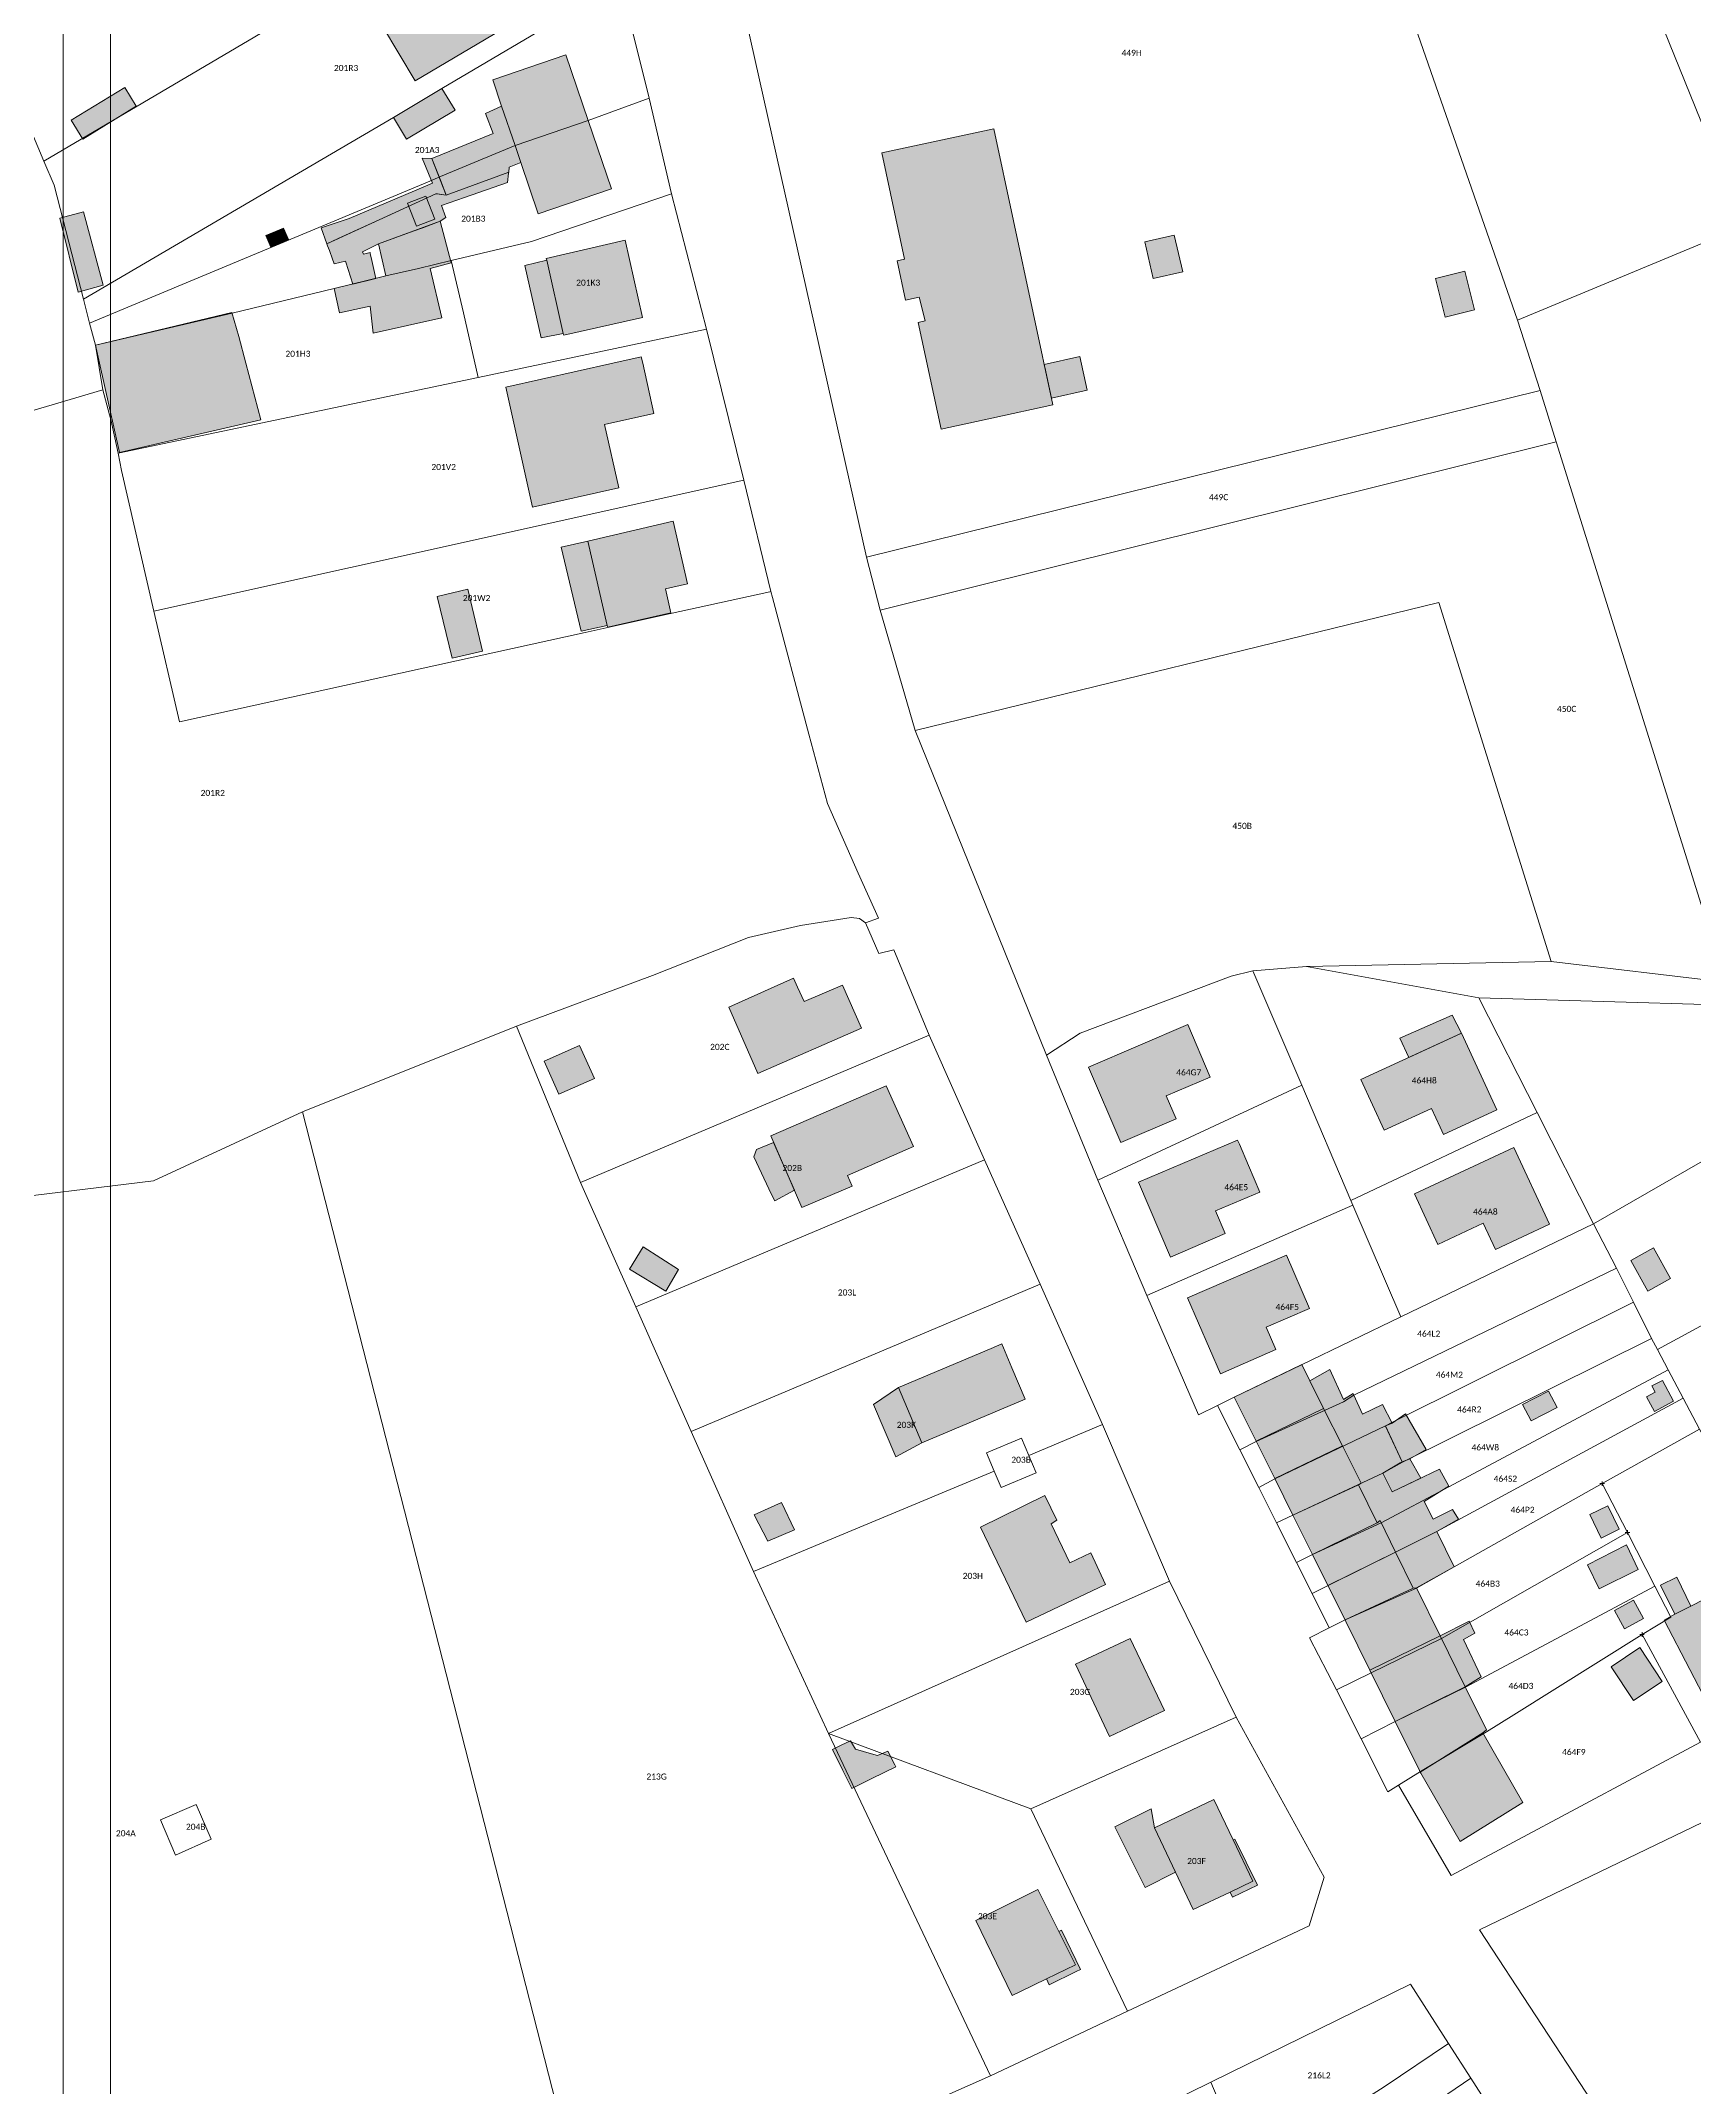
# Model space of a CAD drawing. Header units: metres. Extents: x 113120 to 240396, y 120329 to 242116.
# Drawn here: x 120499.1 to 120717.4, y 120947.3 to 121217.5 of the extents above; entities that cross this region are included whole.
import ezdxf

# ---------------------------------------------------------------- set-up
doc = ezdxf.new("R2010")
doc.units = ezdxf.units.M
doc.header["$LTSCALE"] = 3
doc.header["$PDMODE"] = 2
doc.header["$PDSIZE"] = 0.3
doc.layers.get('0').update_dxf_attribs({"lineweight": 0})
for name, color, linetype, lineweight in [('Bpn_CaPa', 78, 'Continuous', 0), ('Bpn_ReBu', 4, 'Continuous', 0), ('Bpt_CaNu', 7, 'Continuous', 0), ('Bpt_PrSt', 7, 'Continuous', 0), ('Hachure bâtiment', 11, 'Continuous', 0)]:
    doc.layers.add(name, color=color, linetype=linetype, lineweight=lineweight)
doc.styles.add('Legend', font='')
doc.styles.get('Legend').set_extended_font_data('Calibri')

msp = doc.modelspace()

# ---------------------------------------------------------------- hatches: boundary and pattern name
at = {"layer": 'Hachure bâtiment'}
h = msp.add_hatch(color=256, dxfattribs=at)
h.dxf.hatch_style = 1
h.paths.add_polyline_path([(120555.63, 121223.6), (120563.95, 121228.53), (120567.05, 121223.3), (120548.5, 121212.28), (120542.02, 121223.17), (120552.22, 121229.24)])
h = msp.add_hatch(color=256, dxfattribs=at)
h.dxf.hatch_style = 1
h.paths.add_polyline_path([(120571.37, 121207.04), (120561.69, 121203.74), (120559.92, 121208.92), (120558.74, 121212.4), (120568.42, 121215.72)])
h = msp.add_hatch(color=256, dxfattribs=at)
h.dxf.hatch_style = 1
h.paths.add_polyline_path([(120503.08, 121207.08), (120510.14, 121211.4), (120511.67, 121208.91), (120504.61, 121204.59)])
h = msp.add_hatch(color=256, dxfattribs=at)
h.dxf.hatch_style = 1
h.paths.add_polyline_path([(120553.79, 121208.42), (120547.34, 121204.57), (120545.62, 121207.42), (120552.04, 121211.28)])
h = msp.add_hatch(color=256, dxfattribs=at)
h.dxf.hatch_style = 1
h.paths.add_polyline_path([(120561.69, 121203.74), (120562.47, 121201.47), (120560.9, 121200.88), (120560.87, 121200.22), (120552.6, 121197.18), (120550.72, 121202), (120558.8, 121205.33), (120557.79, 121207.98), (120559.92, 121208.92)])
h = msp.add_hatch(color=256, dxfattribs=at)
h.dxf.hatch_style = 1
h.paths.add_polyline_path([(120574.44, 121198.02), (120564.77, 121194.72), (120562.47, 121201.47), (120561.69, 121203.74), (120571.37, 121207.04)])
h = msp.add_hatch(color=256, dxfattribs=at)
h.dxf.hatch_style = 1
h.paths.add_polyline_path([(120632.73, 121169.48), (120624.68, 121167.74), (120617.99, 121166.29), (120614.94, 121180.37), (120615.84, 121180.57), (120615.05, 121183.7), (120613.27, 121183.32), (120612.15, 121188.5), (120613.13, 121188.71), (120610.12, 121202.78), (120624.92, 121205.95)])
h = msp.add_hatch(color=256, dxfattribs=at)
h.dxf.hatch_style = 1
h.paths.add_polyline_path([(120551.09, 121194), (120548.7, 121193.07), (120547.5, 121196.1), (120549.9, 121197.03)], flags=16)
h.paths.add_polyline_path([(120551.83, 121199.17), (120552.33, 121197.87), (120552.36, 121197.8), (120552.6, 121197.18), (120551.36, 121197.35), (120551.23, 121197.37), (120536.84, 121190.77), (120536.07, 121192.87), (120539.78, 121194.11), (120548.4, 121197.74), (120550.79, 121198.75), (120549.43, 121202.08), (120550.72, 121202)])
h = msp.add_hatch(color=256, dxfattribs=at)
h.dxf.hatch_style = 1
h.paths.add_polyline_path([(120551.09, 121194), (120548.7, 121193.07), (120547.5, 121196.1), (120549.9, 121197.03)], flags=16)
h.paths.add_polyline_path([(120560.87, 121200.22), (120560.87, 121200.21), (120560.85, 121200.06), (120560.7, 121198.86), (120555.03, 121196.86), (120552, 121195.79), (120552.54, 121194.24), (120551.79, 121193.72), (120549.51, 121192.88), (120548.26, 121192.42), (120543.67, 121190.73), (120542.43, 121190.13), (120541.55, 121189.7), (120541.69, 121189.37), (120542.54, 121189.61), (120542.58, 121189.46), (120542.62, 121189.27), (120542.68, 121188.96), (120543.29, 121186.17), (120540.26, 121185.43), (120539.34, 121188.31), (120539.29, 121188.46), (120537.81, 121188.1), (120537.78, 121188.19), (120537.76, 121188.24), (120537.58, 121188.73), (120537.17, 121189.85), (120536.94, 121190.48), (120536.84, 121190.77), (120538.33, 121191.45), (120541.8, 121193.04), (120543.73, 121193.93), (120543.76, 121193.94), (120551.23, 121197.37), (120551.45, 121197.34), (120552.6, 121197.18)])
h = msp.add_hatch(color=256, dxfattribs=at)
h.dxf.hatch_style = 1
h.paths.add_polyline_path([(120551.09, 121194), (120548.7, 121193.07), (120547.5, 121196.1), (120549.9, 121197.03)], flags=16)
h.paths.add_polyline_path([(120553.27, 121188.23), (120550.5, 121187.48), (120552.02, 121180.97), (120542.97, 121178.93), (120542.54, 121182.5), (120538.49, 121181.62), (120537.82, 121184.83), (120544.64, 121186.5), (120543.67, 121190.73), (120551.79, 121193.72)])
h = msp.add_hatch(color=256, dxfattribs=at)
h.dxf.hatch_style = 1
h.paths.add_polyline_path([(120504.01, 121184.37), (120501.58, 121194.16), (120504.69, 121194.99), (120507.28, 121185.28)])
h = msp.add_hatch(color=256, dxfattribs=at)
h.dxf.hatch_style = 1
h.paths.add_polyline_path([(120531.77, 121191.3), (120529.42, 121190.3), (120528.77, 121191.83), (120531.1, 121192.82)])
h = msp.add_hatch(color=256, dxfattribs=at)
h.dxf.hatch_style = 1
h.paths.add_polyline_path([(120578.54, 121181.02), (120568.12, 121178.67), (120568.07, 121178.9), (120565.88, 121188.57), (120565.82, 121188.83), (120576.24, 121191.22)])
h = msp.add_hatch(color=256, dxfattribs=at)
h.dxf.hatch_style = 1
h.paths.add_polyline_path([(120645.99, 121186.15), (120644.86, 121191.01), (120648.74, 121191.91), (120649.88, 121187.06)])
h = msp.add_hatch(color=256, dxfattribs=at)
h.dxf.hatch_style = 1
h.paths.add_polyline_path([(120568.07, 121178.9), (120565.14, 121178.33), (120562.99, 121187.88), (120565.88, 121188.57)])
h = msp.add_hatch(color=256, dxfattribs=at)
h.dxf.hatch_style = 1
h.paths.add_polyline_path([(120684.54, 121181.08), (120683.27, 121186.18), (120687.15, 121187.15), (120688.42, 121182.05)])
h = msp.add_hatch(color=256, dxfattribs=at)
h.dxf.hatch_style = 1
h.paths.add_polyline_path([(120525.22, 121178.52), (120526.15, 121175), (120528.12, 121167.5), (120509.47, 121163.18), (120506.82, 121175), (120506.29, 121177.38), (120524.29, 121181.68)])
h = msp.add_hatch(color=256, dxfattribs=at)
h.dxf.hatch_style = 1
h.paths.add_polyline_path([(120575.39, 121158.52), (120564, 121155.98), (120560.47, 121171.83), (120574.6, 121175), (120578.37, 121175.83), (120578.55, 121175), (120580.04, 121168.33), (120573.52, 121166.88)])
h = msp.add_hatch(color=256, dxfattribs=at)
h.dxf.hatch_style = 1
h.paths.add_polyline_path([(120632.54, 121170.36), (120631.75, 121174.06), (120631.59, 121174.83), (120636.29, 121175.86), (120637.27, 121171.4)])
h = msp.add_hatch(color=256, dxfattribs=at)
h.dxf.hatch_style = 1
h.paths.add_polyline_path([(120584.49, 121145.83), (120581.57, 121145.17), (120582.29, 121142.02), (120573.94, 121140.1), (120573.88, 121140.33), (120571.3, 121151.49), (120582.59, 121154.1)])
h = msp.add_hatch(color=256, dxfattribs=at)
h.dxf.hatch_style = 1
h.paths.add_polyline_path([(120573.88, 121140.33), (120570.42, 121139.58), (120567.8, 121150.68), (120571.3, 121151.49)])
h = msp.add_hatch(color=256, dxfattribs=at)
h.dxf.hatch_style = 1
h.paths.add_polyline_path([(120553.38, 121136.01), (120551.43, 121144.19), (120555.46, 121145.15), (120557.41, 121136.97)])
h = msp.add_hatch(color=256, dxfattribs=at)
h.dxf.hatch_style = 1
h.paths.add_polyline_path([(120599.02, 121092.59), (120599.88, 121090.66), (120604.94, 121092.84), (120607.43, 121087.17), (120593.78, 121081.17), (120589.93, 121089.94), (120598.49, 121093.77)])
h = msp.add_hatch(color=256, dxfattribs=at)
h.dxf.hatch_style = 1
h.paths.add_polyline_path([(120653.52, 121080.7), (120647.7, 121078.22), (120649, 121075.2), (120641.72, 121072.07), (120637.44, 121082.03), (120650.57, 121087.63)])
h = msp.add_hatch(color=256, dxfattribs=at)
h.dxf.hatch_style = 1
h.paths.add_polyline_path([(120686.7, 121086.5), (120679.73, 121083.28), (120678.53, 121085.83), (120685.44, 121088.86)])
h = msp.add_hatch(color=256, dxfattribs=at)
h.dxf.hatch_style = 1
h.paths.add_polyline_path([(120567.49, 121078.43), (120565.56, 121082.82), (120570.22, 121084.85), (120572.17, 121080.5)])
h = msp.add_hatch(color=256, dxfattribs=at)
h.dxf.hatch_style = 1
h.paths.add_polyline_path([(120691.37, 121076.38), (120684.3, 121073.12), (120683.86, 121074.08), (120682.72, 121076.57), (120676.97, 121073.92), (120676.5, 121073.7), (120673.42, 121080.37), (120686.7, 121086.5)])
h = msp.add_hatch(color=256, dxfattribs=at)
h.dxf.hatch_style = 1
h.paths.add_polyline_path([(120614.33, 121071.52), (120605.61, 121067.69), (120606.21, 121066.27), (120599.57, 121063.49), (120595.47, 121072.95), (120610.72, 121079.56)])
h = msp.add_hatch(color=256, dxfattribs=at)
h.dxf.hatch_style = 1
h.paths.add_polyline_path([(120598.59, 121065.76), (120596.02, 121064.35), (120595.58, 121065.17), (120593.22, 121070.15), (120593.58, 121071.15), (120595.85, 121072.07)])
h = msp.add_hatch(color=256, dxfattribs=at)
h.dxf.hatch_style = 1
h.paths.add_polyline_path([(120657.36, 121071.82), (120658.55, 121069.02), (120660.04, 121065.52), (120654.2, 121063.03), (120655.49, 121060.03), (120648.24, 121056.92), (120644.02, 121066.8), (120657.12, 121072.38)])
h = msp.add_hatch(color=256, dxfattribs=at)
h.dxf.hatch_style = 1
h.paths.add_polyline_path([(120698.32, 121061.27), (120691.19, 121057.93), (120689.57, 121061.4), (120683.57, 121058.6), (120680.47, 121065.27), (120693.6, 121071.4)])
h = msp.add_hatch(color=256, dxfattribs=at)
h.dxf.hatch_style = 1
h.paths.add_polyline_path([(120581.6, 121052.42), (120576.79, 121055.32), (120578.63, 121058.28), (120583.28, 121055.28)])
h = msp.add_hatch(color=256, dxfattribs=at)
h.dxf.hatch_style = 1
h.paths.add_polyline_path([(120712.04, 121058.16), (120714.3, 121054.09), (120711.3, 121052.43), (120709.04, 121056.49)])
h = msp.add_hatch(color=256, dxfattribs=at)
h.dxf.hatch_style = 1
h.paths.add_polyline_path([(120666.64, 121050.13), (120660.9, 121047.67), (120662.19, 121044.7), (120654.85, 121041.52), (120650.52, 121051.53), (120663.6, 121057.18)])
h = msp.add_hatch(color=256, dxfattribs=at)
h.dxf.hatch_style = 1
h.paths.add_polyline_path([(120627.3, 121042.32), (120629.06, 121038.15), (120615.4, 121032.39), (120612.32, 121039.68), (120624.59, 121044.86), (120625.98, 121045.45)])
h = msp.add_hatch(color=256, dxfattribs=at)
h.dxf.hatch_style = 1
h.paths.add_polyline_path([(120666.66, 121040.59), (120668.49, 121036.94), (120659.57, 121032.6), (120656.67, 121038.42), (120665.59, 121042.72)])
h = msp.add_hatch(color=256, dxfattribs=at)
h.dxf.hatch_style = 1
h.paths.add_polyline_path([(120671.1, 121038.12), (120672.39, 121038.9), (120672.49, 121038.67), (120673.6, 121036.2), (120676.27, 121037.47), (120677.54, 121034.97), (120676.64, 121034.63), (120678.85, 121029.87), (120678.6, 121029.73), (120676.3, 121028.38), (120677.54, 121025.9), (120683.8, 121028.92), (120685.02, 121026.67), (120681.77, 121024.63), (120682.94, 121022.33), (120685.5, 121023.57), (120686.32, 121022.3), (120683.44, 121020.68), (120685.74, 121016.02), (120680.75, 121013.26), (120680.29, 121013.2), (120677.97, 121017.97), (120675.94, 121022.13), (120675.54, 121021.82), (120673.09, 121026.83), (120673.44, 121027.08), (120670.97, 121032), (120668.49, 121036.94), (120666.66, 121040.59), (120669.29, 121042.08)])
h = msp.add_hatch(color=256, dxfattribs=at)
h.dxf.hatch_style = 1
h.paths.add_polyline_path([(120612.32, 121039.68), (120615.4, 121032.39), (120612, 121030.55), (120609.02, 121037.46)])
h = msp.add_hatch(color=256, dxfattribs=at)
h.dxf.hatch_style = 1
h.paths.add_polyline_path([(120699.34, 121037.07), (120695.89, 121035.28), (120694.77, 121037.47), (120698.2, 121039.23)])
h = msp.add_hatch(color=256, dxfattribs=at)
h.dxf.hatch_style = 1
h.paths.add_polyline_path([(120714.7, 121037.9), (120712.17, 121036.53), (120711.12, 121038.48), (120712.29, 121039.1), (120711.84, 121039.9), (120713.22, 121040.63)])
h = msp.add_hatch(color=256, dxfattribs=at)
h.dxf.hatch_style = 1
h.paths.add_polyline_path([(120670.97, 121032), (120662.02, 121027.67), (120659.57, 121032.6), (120668.49, 121036.94)])
h = msp.add_hatch(color=256, dxfattribs=at)
h.dxf.hatch_style = 1
h.paths.add_polyline_path([(120676.8, 121034.69), (120677.54, 121034.97), (120679.31, 121036.24), (120682.02, 121031.5), (120679.87, 121030.28), (120678.85, 121029.87), (120676.65, 121034.6), (120676.64, 121034.63)], flags=17)
h = msp.add_hatch(color=256, dxfattribs=at)
h.dxf.hatch_style = 1
h.paths.add_polyline_path([(120673.44, 121027.08), (120673.09, 121026.83), (120664.43, 121022.83), (120662.02, 121027.67), (120670.97, 121032)])
h = msp.add_hatch(color=256, dxfattribs=at)
h.dxf.hatch_style = 1
h.paths.add_polyline_path([(120679.87, 121030.28), (120681.33, 121027.73), (120677.54, 121025.9), (120676.3, 121028.38), (120678.6, 121029.73)], flags=17)
h = msp.add_hatch(color=256, dxfattribs=at)
h.dxf.hatch_style = 1
h.paths.add_polyline_path([(120633.26, 121022.19), (120632.52, 121021.71), (120634.97, 121016.56), (120637.72, 121017.87), (120639.68, 121013.69), (120629.18, 121008.69), (120623.19, 121021.25), (120631.67, 121025.42)])
h = msp.add_hatch(color=256, dxfattribs=at)
h.dxf.hatch_style = 1
h.paths.add_polyline_path([(120675.54, 121021.82), (120667.02, 121017.63), (120664.43, 121022.83), (120673.09, 121026.83)])
h = msp.add_hatch(color=256, dxfattribs=at)
h.dxf.hatch_style = 1
h.paths.add_polyline_path([(120595.09, 121019.4), (120593.26, 121022.88), (120596.88, 121024.52), (120598.59, 121020.91)])
h = msp.add_hatch(color=256, dxfattribs=at)
h.dxf.hatch_style = 1
h.paths.add_polyline_path([(120707.5, 121020.97), (120705.15, 121019.82), (120703.64, 121022.92), (120706, 121024.07)])
h = msp.add_hatch(color=256, dxfattribs=at)
h.dxf.hatch_style = 1
h.paths.add_polyline_path([(120677.97, 121017.97), (120669.06, 121013.53), (120667.02, 121017.63), (120675.54, 121021.82), (120675.94, 121022.13)], flags=17)
h = msp.add_hatch(color=256, dxfattribs=at)
h.dxf.hatch_style = 1
h.paths.add_polyline_path([(120680.29, 121013.2), (120671.31, 121009.01), (120669.06, 121013.53), (120677.97, 121017.97)])
h = msp.add_hatch(color=256, dxfattribs=at)
h.dxf.hatch_style = 1
h.paths.add_polyline_path([(120704.87, 121013.13), (120703.35, 121016.28), (120708.49, 121018.91), (120710.04, 121015.68)])
h = msp.add_hatch(color=256, dxfattribs=at)
h.dxf.hatch_style = 1
h.paths.add_polyline_path([(120717, 121010.83), (120714.87, 121009.78), (120712.99, 121013.58), (120715.14, 121014.63)])
h = msp.add_hatch(color=256, dxfattribs=at)
h.dxf.hatch_style = 1
h.paths.add_polyline_path([(120732.65, 121002.4), (120720.22, 120995.96), (120713.48, 121008.96), (120714.87, 121009.78), (120717, 121010.83), (120725.91, 121015.4)])
h = msp.add_hatch(color=256, dxfattribs=at)
h.dxf.hatch_style = 1
h.paths.add_polyline_path([(120683.89, 121006.89), (120674.59, 121002.38), (120671.42, 121008.8), (120671.31, 121009.01), (120680.29, 121013.2), (120680.75, 121013.26)])
h = msp.add_hatch(color=256, dxfattribs=at)
h.dxf.hatch_style = 1
h.paths.add_polyline_path([(120710.72, 121009.2), (120708.24, 121007.82), (120706.9, 121010.23), (120709.39, 121011.62)])
h = msp.add_hatch(color=256, dxfattribs=at)
h.dxf.hatch_style = 1
h.paths.add_polyline_path([(120647.46, 120997.03), (120640.21, 120993.59), (120635.72, 121003.14), (120642.95, 121006.54)])
h = msp.add_hatch(color=256, dxfattribs=at)
h.dxf.hatch_style = 1
h.paths.add_polyline_path([(120687.2, 121000.18), (120677.92, 120995.61), (120674.59, 121002.38), (120683.89, 121006.89)])
h = msp.add_hatch(color=256, dxfattribs=at)
h.dxf.hatch_style = 1
h.paths.add_polyline_path([(120688.44, 121007.27), (120686.97, 121006.42), (120689.29, 121001.47), (120687.2, 121000.18), (120683.89, 121006.89), (120687.69, 121008.83)])
h = msp.add_hatch(color=256, dxfattribs=at)
h.dxf.hatch_style = 1
h.paths.add_polyline_path([(120709.41, 120998.38), (120706.45, 121002.83), (120710.23, 121005.34), (120713.19, 121000.89)])
h = msp.add_hatch(color=256, dxfattribs=at)
h.dxf.hatch_style = 1
h.paths.add_polyline_path([(120687.32, 120999.92), (120690, 120994.48), (120689.5, 120994.07), (120681.23, 120988.91), (120681.13, 120989.12), (120677.92, 120995.61), (120687.2, 121000.18)])
h = msp.add_hatch(color=256, dxfattribs=at)
h.dxf.hatch_style = 1
h.paths.add_polyline_path([(120606.64, 120991.92), (120608.79, 120991.3), (120609.55, 120991.09), (120610.95, 120991.69), (120611.29, 120991.01), (120611.52, 120990.52), (120611.85, 120989.86), (120611.97, 120989.62), (120608.83, 120988.07), (120606.16, 120986.76), (120605, 120989.12), (120603.63, 120991.89), (120604.76, 120992.45), (120604.77, 120992.45), (120605.99, 120993.05)])
h = msp.add_hatch(color=256, dxfattribs=at)
h.dxf.hatch_style = 1
h.paths.add_polyline_path([(120694.79, 120984.87), (120686.5, 120979.75), (120681.31, 120988.78), (120681.23, 120988.91), (120689.5, 120994.07)])
h = msp.add_hatch(color=256, dxfattribs=at)
h.dxf.hatch_style = 1
h.paths.add_polyline_path([(120656.54, 120979.94), (120659.12, 120974.48), (120656.14, 120973.06), (120651.27, 120970.75), (120646.14, 120981.56), (120654, 120985.29)])
h = msp.add_hatch(color=256, dxfattribs=at)
h.dxf.hatch_style = 1
h.paths.add_polyline_path([(120646.14, 120981.56), (120648.94, 120975.67), (120644.93, 120973.67), (120640.93, 120981.67), (120645.71, 120984.06)])
h = msp.add_hatch(color=256, dxfattribs=at)
h.dxf.hatch_style = 1
h.paths.add_polyline_path([(120659.73, 120973.97), (120656.46, 120972.38), (120656.14, 120973.06), (120659.12, 120974.48), (120656.54, 120979.94), (120656.77, 120980.05)])
h = msp.add_hatch(color=256, dxfattribs=at)
h.dxf.hatch_style = 1
h.paths.add_polyline_path([(120633.51, 120967.87), (120635.72, 120963.44), (120631.87, 120961.58), (120628.35, 120959.87), (120627.34, 120959.39), (120622.55, 120969.31), (120630.76, 120973.4)])
h = msp.add_hatch(color=256, dxfattribs=at)
h.dxf.hatch_style = 1
h.paths.add_polyline_path([(120636.38, 120962.85), (120635.82, 120962.57), (120632.24, 120960.82), (120631.87, 120961.58), (120635.72, 120963.44), (120633.51, 120967.87), (120633.86, 120968.04)])

# ---------------------------------------------------------------- linework, layer by layer
at = {"flags": 128}
for points in [[(119983.27, 120717.46), (120508.27, 120717.46), (120508.27, 121459.96), (119983.27, 121459.96)], [(119989.52, 120723.71), (120502.02, 120723.71), (120502.02, 121453.71), (119989.52, 121453.71)]]:
    msp.add_lwpolyline(points, close=True, dxfattribs=at)
at = {"layer": 'Bpn_CaPa'}
for points in [[(120746.71, 121202.51), (120723.92, 121193.07), (120688.79, 121279.84), (120709.12, 121289.6), (120732.01, 121236.6), (120746.71, 121202.51)], [(120697.07, 121171.39), (120608.11, 121149.37), (120586.53, 121245.63), (120589.76, 121246.97), (120589.03, 121250.41), (120659.12, 121280.98), (120663.77, 121267.73), (120694.08, 121180.65), (120697.07, 121171.39)], [(120663.77, 121267.73), (120688.79, 121279.84), (120723.92, 121193.07), (120694.08, 121180.65), (120663.77, 121267.73)], [(120570.73, 121243.72), (120499.48, 121201.67), (120492.3, 121218.72), (120564.43, 121261.62), (120569.23, 121249.11), (120570.73, 121243.72)], [(120507.25, 121171.46), (120431.63, 121149.1), (120429.24, 121161.87), (120428.33, 121166.34), (120418.32, 121220.17), (120475.02, 121257.17), (120478.46, 121249.51), (120485.08, 121234.79), (120488.19, 121227.86), (120492.3, 121218.72), (120499.48, 121201.67), (120500.82, 121198.48), (120504.69, 121183.42), (120505.5, 121180.27), (120506.29, 121177.38), (120507.25, 121171.46)], [(120575.62, 121225.21), (120552.04, 121211.28), (120545.62, 121207.42), (120504.69, 121183.42), (120500.82, 121198.48), (120499.48, 121201.67), (120570.73, 121243.72), (120575.62, 121225.21)], [(120575.62, 121225.21), (120579.4, 121209.97), (120571.37, 121207.04), (120561.69, 121203.74), (120559.68, 121202.89), (120551.84, 121199.62), (120550.14, 121198.91), (120505.5, 121180.27), (120504.69, 121183.42), (120545.62, 121207.42), (120552.04, 121211.28), (120575.62, 121225.21)], [(120579.4, 121209.97), (120582.37, 121197.33), (120563.85, 121191.05), (120553.25, 121188.54), (120548.94, 121187.51), (120544.64, 121186.5), (120537.82, 121184.83), (120524.32, 121181.6), (120506.29, 121177.38), (120505.5, 121180.27), (120550.14, 121198.91), (120551.84, 121199.62), (120559.68, 121202.89), (120561.69, 121203.74), (120571.37, 121207.04), (120579.4, 121209.97)], [(120746.71, 121202.51), (120790.3, 121102.26), (120757.9, 121094.24), (120721.55, 121093.25), (120699.21, 121164.59), (120697.07, 121171.39), (120694.08, 121180.65), (120723.92, 121193.07), (120746.71, 121202.51)], [(120553.25, 121188.54), (120563.85, 121191.05), (120582.37, 121197.33), (120587, 121179.49), (120556.83, 121173.11), (120554.87, 121181.63), (120553.25, 121188.54)], [(120556.83, 121173.11), (120509.29, 121163.11), (120508.3, 121167.56), (120508.13, 121168.17), (120507.25, 121171.46), (120506.29, 121177.38), (120524.32, 121181.6), (120537.82, 121184.83), (120544.64, 121186.5), (120548.94, 121187.51), (120553.25, 121188.54), (120554.87, 121181.63), (120556.83, 121173.11)], [(120591.89, 121159.52), (120514.01, 121142.25), (120509.74, 121160.82), (120509.29, 121163.11), (120556.83, 121173.11), (120587, 121179.49), (120591.89, 121159.52)], [(120697.07, 121171.39), (120699.21, 121164.59), (120609.92, 121142.37), (120608.11, 121149.37), (120697.07, 121171.39)], [(120698.55, 121095.98), (120683.7, 121143.36), (120614.56, 121126.47), (120609.92, 121142.37), (120699.21, 121164.59), (120721.55, 121093.25), (120698.55, 121095.98)], [(120570.96, 121139.43), (120517.4, 121127.6), (120514.01, 121142.25), (120591.89, 121159.52), (120595.49, 121144.83), (120595.33, 121144.8), (120582.03, 121141.89), (120570.96, 121139.43)], [(120659.15, 121094.73), (120656.29, 121094.04), (120636.35, 121086.51), (120631.88, 121083.58), (120614.56, 121126.47), (120683.7, 121143.36), (120698.55, 121095.98), (120666.22, 121095.31), (120659.15, 121094.73)], [(120698.55, 121095.98), (120721.55, 121093.25), (120757.9, 121094.24), (120790.3, 121102.26), (120803.89, 121105.32), (120772.71, 121096.55), (120757.55, 121091.63), (120736.85, 121089.74), (120688.98, 121091.17), (120666.22, 121095.31), (120698.55, 121095.98)], [(120608, 121101.05), (120609.72, 121097), (120611.73, 121097.49), (120616.4, 121086.23), (120570.33, 121066.79), (120561.87, 121087.44), (120579.85, 121094.1), (120592.52, 121099.13), (120599.4, 121100.74), (120606.08, 121101.76), (120607.17, 121101.66), (120608, 121101.05)], [(120458.77, 121083.93), (120490.77, 121064.18), (120513.93, 121067), (120533.62, 121076.09), (120572.08, 120925.59), (120488.87, 120884.52), (120488.56, 120885.8), (120449.73, 121073.4), (120445.89, 121092.7), (120458.77, 121083.93)], [(120659.15, 121094.73), (120665.6, 121079.63), (120638.68, 121067.08), (120631.88, 121083.58), (120636.35, 121086.51), (120656.29, 121094.04), (120659.15, 121094.73)], [(120659.15, 121094.73), (120666.22, 121095.31), (120688.98, 121091.17), (120696.69, 121076.01), (120672.1, 121064.38), (120665.6, 121079.63), (120659.15, 121094.73)], [(120624.49, 120948.78), (120572.08, 120925.59), (120533.62, 121076.09), (120561.87, 121087.44), (120570.33, 121066.79), (120577.64, 121050.35), (120584.94, 121033.9), (120593.2, 121015.39), (120603.1, 120994), (120624.49, 120948.78)], [(120623.71, 121069.79), (120577.64, 121050.35), (120570.33, 121066.79), (120616.4, 121086.23), (120623.71, 121069.79)], [(120672.1, 121064.38), (120672.35, 121063.8), (120645.15, 121051.86), (120638.68, 121067.08), (120665.6, 121079.63), (120672.1, 121064.38)], [(120704.15, 121061.31), (120730.54, 121076.5), (120733.82, 121075.18), (120742.05, 121060.71), (120712.56, 121044.73), (120711.8, 121046.17), (120709.4, 121050.97), (120707.17, 121055.47), (120704.15, 121061.31)], [(120704.15, 121061.31), (120678.67, 121049.03), (120672.35, 121063.8), (120672.1, 121064.38), (120696.69, 121076.01), (120704.15, 121061.31)], [(120631.03, 121053.34), (120584.94, 121033.9), (120577.64, 121050.35), (120623.71, 121069.79), (120631.03, 121053.34)], [(120654.48, 121037.33), (120651.95, 121036.07), (120645.15, 121051.86), (120672.35, 121063.8), (120678.67, 121049.03), (120665.58, 121042.71), (120656.67, 121038.42), (120654.48, 121037.33)], [(120704.15, 121061.31), (120707.17, 121055.47), (120672.49, 121038.67), (120671.1, 121037.81), (120659.58, 121032.57), (120657.41, 121031.49), (120654.48, 121037.33), (120656.67, 121038.42), (120665.58, 121042.71), (120678.67, 121049.03), (120704.15, 121061.31)], [(120715.95, 121038.3), (120713.99, 121042.02), (120712.56, 121044.73), (120742.05, 121060.71), (120750.21, 121046.61), (120720.5, 121029.88), (120718.12, 121034.18), (120715.95, 121038.3)], [(120707.17, 121055.47), (120709.4, 121050.97), (120677.49, 121035.07), (120676.64, 121034.63), (120662.03, 121027.65), (120659.93, 121026.48), (120657.41, 121031.49), (120659.58, 121032.57), (120671.1, 121037.81), (120672.49, 121038.67), (120707.17, 121055.47)], [(120639.26, 121034.83), (120629.54, 121030.73), (120628.57, 121033.03), (120623.96, 121031.09), (120624.99, 121028.66), (120593.2, 121015.39), (120584.94, 121033.9), (120631.03, 121053.34), (120639.26, 121034.83)], [(120662.27, 121021.81), (120659.93, 121026.48), (120662.03, 121027.65), (120676.64, 121034.63), (120677.49, 121035.07), (120709.4, 121050.97), (120711.8, 121046.17), (120678.9, 121029.84), (120676.3, 121028.38), (120664.43, 121022.83), (120662.27, 121021.81)], [(120662.27, 121021.81), (120664.43, 121022.83), (120676.3, 121028.38), (120678.9, 121029.84), (120711.8, 121046.17), (120712.56, 121044.73), (120713.99, 121042.02), (120685.04, 121026.57), (120676.08, 121021.84), (120667.02, 121017.64), (120664.9, 121016.59), (120662.27, 121021.81)], [(120715.95, 121038.3), (120683.44, 121020.68), (120677.97, 121017.96), (120669.07, 121013.53), (120666.96, 121012.49), (120664.9, 121016.59), (120667.02, 121017.64), (120676.08, 121021.84), (120685.04, 121026.57), (120713.99, 121042.02), (120715.95, 121038.3)], [(120715.95, 121038.3), (120718.12, 121034.18), (120705.27, 121027), (120685.74, 121016.02), (120680.77, 121013.2), (120671.31, 121009.01), (120669.22, 121007.97), (120666.96, 121012.49), (120669.07, 121013.53), (120677.97, 121017.96), (120683.44, 121020.68), (120715.95, 121038.3)], [(120639.26, 121034.83), (120648.12, 121014.13), (120603.1, 120994), (120593.2, 121015.39), (120624.99, 121028.66), (120625.91, 121026.48), (120630.51, 121028.42), (120629.54, 121030.73), (120639.26, 121034.83)], [(120718.24, 120992.85), (120710.54, 121007.07), (120714.34, 121009.38), (120712.25, 121013.46), (120708.61, 121020.57), (120705.27, 121027), (120718.12, 121034.18), (120720.5, 121029.88), (120728.52, 121015.44), (120735.84, 121002.22), (120718.24, 120992.85)], [(120624.99, 121028.66), (120623.96, 121031.09), (120628.57, 121033.03), (120629.54, 121030.73), (120630.51, 121028.42), (120625.91, 121026.48), (120624.99, 121028.66)], [(120669.22, 121007.97), (120671.31, 121009.01), (120680.77, 121013.2), (120685.74, 121016.02), (120705.27, 121027), (120708.61, 121020.57), (120684.05, 121006.57), (120674.76, 121002.03), (120670.18, 120999.77), (120666.6, 121006.66), (120669.22, 121007.97)], [(120987.77, 120868.13), (120979.08, 120844.85), (120817.99, 120768.15), (120738.91, 120892.85), (120718.84, 120922.65), (120689.08, 120968.08), (120811.64, 121027.17), (120987.77, 120868.13)], [(120712.25, 121013.46), (120687.33, 121000.17), (120677.92, 120995.61), (120673.43, 120993.31), (120670.18, 120999.77), (120674.76, 121002.03), (120684.05, 121006.57), (120708.61, 121020.57), (120712.25, 121013.46)], [(120629.82, 120984.04), (120603.1, 120994), (120648.12, 121014.13), (120656.92, 120996.16), (120629.82, 120984.04)], [(120710.54, 121007.07), (120693.6, 120996.45), (120690, 120994.23), (120681.29, 120988.97), (120678.36, 120987.19), (120676.95, 120986.3), (120673.43, 120993.31), (120677.92, 120995.61), (120687.33, 121000.17), (120712.25, 121013.46), (120714.34, 121009.38), (120710.54, 121007.07)], [(120718.24, 120992.85), (120685.35, 120975.24), (120678.36, 120987.19), (120681.29, 120988.97), (120690, 120994.23), (120693.6, 120996.45), (120710.54, 121007.07), (120718.24, 120992.85)], [(120629.82, 120984.04), (120656.92, 120996.16), (120668.56, 120975.04), (120666.56, 120968.59), (120642.57, 120957.34), (120629.82, 120984.04)], [(120629.82, 120984.04), (120642.57, 120957.34), (120624.49, 120948.78), (120603.1, 120994), (120629.82, 120984.04)], [(120514.85, 120982.6), (120516.86, 120977.92), (120521.58, 120980.04), (120519.58, 120984.63), (120514.85, 120982.6)], [(120521.58, 120980.04), (120516.86, 120977.92), (120514.85, 120982.6), (120519.58, 120984.63), (120521.58, 120980.04)], [(120684.98, 120953.08), (120676.5, 120947.32), (120658.67, 120936), (120653.59, 120947.96), (120679.97, 120960.88), (120684.98, 120953.08)], [(120687.94, 120948.48), (120668.88, 120935.49), (120661.45, 120930.43), (120658.67, 120936), (120676.5, 120947.32), (120684.98, 120953.08), (120687.94, 120948.48)]]:
    msp.add_lwpolyline(points, close=True, dxfattribs=at)
for points in [[(120431.63, 121149.1), (120507.25, 121171.46), (120508.13, 121168.17), (120508.3, 121167.56), (120509.29, 121163.11), (120509.74, 121160.82), (120514.01, 121142.25), (120514.01, 121142.25), (120517.4, 121127.6), (120570.96, 121139.43), (120582.03, 121141.89), (120595.33, 121144.8), (120595.49, 121144.83), (120595.7, 121144.05), (120600.51, 121125.99), (120602.95, 121116.82), (120607.02, 121107.65), (120609.68, 121101.68), (120608, 121101.05), (120607.17, 121101.66), (120606.08, 121101.76), (120599.4, 121100.74), (120592.52, 121099.13), (120579.85, 121094.1), (120561.87, 121087.44), (120533.62, 121076.09), (120513.93, 121067), (120490.77, 121064.18)], [(120647.67, 120945.05), (120653.59, 120947.96), (120653.59, 120947.96), (120658.67, 120936)], [(120668.88, 120935.49), (120687.94, 120948.48), (120754.92, 120843.9)]]:
    msp.add_lwpolyline(points, dxfattribs=at)
at = {"layer": 'Bpn_ReBu'}
for points in [[(120555.63, 121223.6), (120563.95, 121228.53), (120567.05, 121223.3), (120548.5, 121212.28), (120542.02, 121223.17), (120552.22, 121229.24), (120555.63, 121223.6)], [(120571.37, 121207.04), (120561.69, 121203.74), (120559.92, 121208.92), (120558.74, 121212.4), (120568.42, 121215.72), (120571.37, 121207.04)], [(120503.08, 121207.08), (120510.14, 121211.4), (120511.67, 121208.91), (120504.61, 121204.59), (120503.08, 121207.08)], [(120553.79, 121208.42), (120547.34, 121204.57), (120545.62, 121207.42), (120552.04, 121211.28), (120553.79, 121208.42)], [(120561.69, 121203.74), (120562.47, 121201.47), (120560.9, 121200.88), (120560.87, 121200.22), (120552.6, 121197.18), (120550.72, 121202), (120558.8, 121205.33), (120557.79, 121207.98), (120559.92, 121208.92), (120561.69, 121203.74)], [(120574.44, 121198.02), (120564.77, 121194.72), (120562.47, 121201.47), (120561.69, 121203.74), (120571.37, 121207.04), (120574.44, 121198.02)], [(120632.73, 121169.48), (120624.68, 121167.74), (120617.99, 121166.29), (120614.94, 121180.37), (120615.84, 121180.57), (120615.05, 121183.7), (120613.27, 121183.32), (120612.15, 121188.5), (120613.13, 121188.71), (120610.12, 121202.78), (120624.92, 121205.95), (120632.73, 121169.48)], [(120551.83, 121199.17), (120552.33, 121197.87), (120552.36, 121197.8), (120552.6, 121197.18), (120551.36, 121197.35), (120551.23, 121197.37), (120536.84, 121190.77), (120536.07, 121192.87), (120539.78, 121194.11), (120548.4, 121197.74), (120550.79, 121198.75), (120549.43, 121202.08), (120550.72, 121202), (120551.83, 121199.17)], [(120560.87, 121200.22), (120560.87, 121200.21), (120560.85, 121200.06), (120560.7, 121198.86), (120555.03, 121196.86), (120552, 121195.79), (120552.54, 121194.24), (120551.79, 121193.72), (120549.51, 121192.88), (120548.26, 121192.42), (120543.67, 121190.73), (120542.43, 121190.13), (120541.55, 121189.7), (120541.69, 121189.37), (120542.54, 121189.61), (120542.58, 121189.46), (120542.62, 121189.27), (120542.68, 121188.96), (120543.29, 121186.17), (120540.26, 121185.43), (120539.34, 121188.31), (120539.29, 121188.46), (120537.81, 121188.1), (120537.78, 121188.19), (120537.76, 121188.24), (120537.58, 121188.73), (120537.17, 121189.85), (120536.94, 121190.48), (120536.84, 121190.77), (120538.33, 121191.45), (120541.8, 121193.04), (120543.73, 121193.93), (120543.76, 121193.94), (120551.23, 121197.37), (120551.45, 121197.34), (120552.6, 121197.18), (120560.87, 121200.22)], [(120551.09, 121194), (120548.7, 121193.07), (120547.5, 121196.1), (120549.9, 121197.03), (120551.09, 121194)], [(120504.01, 121184.37), (120501.58, 121194.16), (120504.69, 121194.99), (120507.28, 121185.28), (120504.01, 121184.37)], [(120531.77, 121191.3), (120529.42, 121190.3), (120528.77, 121191.83), (120531.1, 121192.82), (120531.77, 121191.3)], [(120553.27, 121188.23), (120550.5, 121187.48), (120552.02, 121180.97), (120542.97, 121178.93), (120542.54, 121182.5), (120538.49, 121181.62), (120537.82, 121184.83), (120544.64, 121186.5), (120543.67, 121190.73), (120551.79, 121193.72), (120553.27, 121188.23)], [(120578.54, 121181.02), (120568.12, 121178.67), (120568.07, 121178.9), (120565.88, 121188.57), (120565.82, 121188.83), (120576.24, 121191.22), (120578.54, 121181.02)], [(120645.99, 121186.15), (120644.86, 121191.01), (120648.74, 121191.91), (120649.88, 121187.06), (120645.99, 121186.15)], [(120568.07, 121178.9), (120565.14, 121178.33), (120562.99, 121187.88), (120565.88, 121188.57), (120568.07, 121178.9)], [(120684.54, 121181.08), (120683.27, 121186.18), (120687.15, 121187.15), (120688.42, 121182.05), (120684.54, 121181.08)], [(120525.22, 121178.52), (120526.15, 121175), (120528.12, 121167.5), (120509.47, 121163.18), (120506.82, 121175), (120506.29, 121177.38), (120524.29, 121181.68), (120525.22, 121178.52)], [(120575.39, 121158.52), (120564, 121155.98), (120560.47, 121171.83), (120574.6, 121175), (120578.37, 121175.83), (120578.55, 121175), (120580.04, 121168.33), (120573.52, 121166.88), (120575.39, 121158.52)], [(120632.54, 121170.36), (120631.75, 121174.06), (120631.59, 121174.83), (120636.29, 121175.86), (120637.27, 121171.4), (120632.54, 121170.36)], [(120584.49, 121145.83), (120581.57, 121145.17), (120582.29, 121142.02), (120573.94, 121140.1), (120573.88, 121140.33), (120571.3, 121151.49), (120582.59, 121154.1), (120584.49, 121145.83)], [(120573.88, 121140.33), (120570.42, 121139.58), (120567.8, 121150.68), (120571.3, 121151.49), (120573.88, 121140.33)], [(120553.38, 121136.01), (120551.43, 121144.19), (120555.46, 121145.15), (120557.41, 121136.97), (120553.38, 121136.01)], [(120599.02, 121092.59), (120599.88, 121090.66), (120604.94, 121092.84), (120607.43, 121087.17), (120593.78, 121081.17), (120589.93, 121089.94), (120598.49, 121093.77), (120599.02, 121092.59)], [(120653.52, 121080.7), (120647.7, 121078.22), (120649, 121075.2), (120641.72, 121072.07), (120637.44, 121082.03), (120650.57, 121087.63), (120653.52, 121080.7)], [(120686.7, 121086.5), (120679.73, 121083.28), (120678.53, 121085.83), (120685.44, 121088.86), (120686.7, 121086.5)], [(120567.49, 121078.43), (120565.56, 121082.82), (120570.22, 121084.85), (120572.17, 121080.5), (120567.49, 121078.43)], [(120691.37, 121076.38), (120684.3, 121073.12), (120683.86, 121074.08), (120682.72, 121076.57), (120676.97, 121073.92), (120676.5, 121073.7), (120673.42, 121080.37), (120686.7, 121086.5), (120691.37, 121076.38)], [(120614.33, 121071.52), (120605.61, 121067.69), (120606.21, 121066.27), (120599.57, 121063.49), (120595.47, 121072.95), (120610.72, 121079.56), (120614.33, 121071.52)], [(120598.59, 121065.76), (120596.02, 121064.35), (120595.58, 121065.17), (120593.22, 121070.15), (120593.58, 121071.15), (120595.85, 121072.07), (120598.59, 121065.76)], [(120657.36, 121071.82), (120658.55, 121069.02), (120660.04, 121065.52), (120654.2, 121063.03), (120655.49, 121060.03), (120648.24, 121056.92), (120644.02, 121066.8), (120657.12, 121072.38), (120657.36, 121071.82)], [(120698.32, 121061.27), (120691.19, 121057.93), (120689.57, 121061.4), (120683.57, 121058.6), (120680.47, 121065.27), (120693.6, 121071.4), (120698.32, 121061.27)], [(120581.6, 121052.42), (120576.79, 121055.32), (120578.63, 121058.28), (120583.28, 121055.28), (120581.6, 121052.42)], [(120712.04, 121058.16), (120714.3, 121054.09), (120711.3, 121052.43), (120709.04, 121056.49), (120712.04, 121058.16)], [(120666.64, 121050.13), (120660.9, 121047.67), (120662.19, 121044.7), (120654.85, 121041.52), (120650.52, 121051.53), (120663.6, 121057.18), (120666.64, 121050.13)], [(120627.3, 121042.32), (120629.06, 121038.15), (120615.4, 121032.39), (120612.32, 121039.68), (120624.59, 121044.86), (120625.98, 121045.45), (120627.3, 121042.32)], [(120666.66, 121040.59), (120668.49, 121036.94), (120659.57, 121032.6), (120656.67, 121038.42), (120665.59, 121042.72), (120666.66, 121040.59)], [(120671.1, 121038.12), (120672.39, 121038.9), (120672.49, 121038.67), (120673.6, 121036.2), (120676.27, 121037.47), (120677.54, 121034.97), (120676.64, 121034.63), (120678.85, 121029.87), (120678.6, 121029.73), (120676.3, 121028.38), (120677.54, 121025.9), (120683.8, 121028.92), (120685.02, 121026.67), (120681.77, 121024.63), (120682.94, 121022.33), (120685.5, 121023.57), (120686.32, 121022.3), (120683.44, 121020.68), (120685.74, 121016.02), (120680.75, 121013.26), (120680.29, 121013.2), (120677.97, 121017.97), (120675.94, 121022.13), (120675.54, 121021.82), (120673.09, 121026.83), (120673.44, 121027.08), (120670.97, 121032), (120668.49, 121036.94), (120666.66, 121040.59), (120669.29, 121042.08), (120671.1, 121038.12)], [(120612.32, 121039.68), (120615.4, 121032.39), (120612, 121030.55), (120609.02, 121037.46), (120612.32, 121039.68)], [(120699.34, 121037.07), (120695.89, 121035.28), (120694.77, 121037.47), (120698.2, 121039.23), (120699.34, 121037.07)], [(120714.7, 121037.9), (120712.17, 121036.53), (120711.12, 121038.48), (120712.29, 121039.1), (120711.84, 121039.9), (120713.22, 121040.63), (120714.7, 121037.9)], [(120670.97, 121032), (120662.02, 121027.67), (120659.57, 121032.6), (120668.49, 121036.94), (120670.97, 121032)], [(120676.8, 121034.69), (120677.54, 121034.97), (120679.31, 121036.24), (120682.02, 121031.5), (120679.87, 121030.28), (120678.85, 121029.87), (120676.65, 121034.6), (120676.64, 121034.63), (120676.8, 121034.69)], [(120673.44, 121027.08), (120673.09, 121026.83), (120664.43, 121022.83), (120662.02, 121027.67), (120670.97, 121032), (120673.44, 121027.08)], [(120679.87, 121030.28), (120681.33, 121027.73), (120677.54, 121025.9), (120676.3, 121028.38), (120678.6, 121029.73), (120679.87, 121030.28)], [(120633.26, 121022.19), (120632.52, 121021.71), (120634.97, 121016.56), (120637.72, 121017.87), (120639.68, 121013.69), (120629.18, 121008.69), (120623.19, 121021.25), (120631.67, 121025.42), (120633.26, 121022.19)], [(120675.54, 121021.82), (120667.02, 121017.63), (120664.43, 121022.83), (120673.09, 121026.83), (120675.54, 121021.82)], [(120595.09, 121019.4), (120593.26, 121022.88), (120596.88, 121024.52), (120598.59, 121020.91), (120595.09, 121019.4)], [(120707.5, 121020.97), (120705.15, 121019.82), (120703.64, 121022.92), (120706, 121024.07), (120707.5, 121020.97)], [(120677.97, 121017.97), (120669.06, 121013.53), (120667.02, 121017.63), (120675.54, 121021.82), (120675.94, 121022.13), (120677.97, 121017.97)], [(120680.29, 121013.2), (120671.31, 121009.01), (120669.06, 121013.53), (120677.97, 121017.97), (120680.29, 121013.2)], [(120704.87, 121013.13), (120703.35, 121016.28), (120708.49, 121018.91), (120710.04, 121015.68), (120704.87, 121013.13)], [(120717, 121010.83), (120714.87, 121009.78), (120712.99, 121013.58), (120715.14, 121014.63), (120717, 121010.83)], [(120732.65, 121002.4), (120720.22, 120995.96), (120713.48, 121008.96), (120714.87, 121009.78), (120717, 121010.83), (120725.91, 121015.4), (120732.65, 121002.4)], [(120683.89, 121006.89), (120674.59, 121002.38), (120671.42, 121008.8), (120671.31, 121009.01), (120680.29, 121013.2), (120680.75, 121013.26), (120683.89, 121006.89)], [(120710.72, 121009.2), (120708.24, 121007.82), (120706.9, 121010.23), (120709.39, 121011.62), (120710.72, 121009.2)], [(120647.46, 120997.03), (120640.21, 120993.59), (120635.72, 121003.14), (120642.95, 121006.54), (120647.46, 120997.03)], [(120687.2, 121000.18), (120677.92, 120995.61), (120674.59, 121002.38), (120683.89, 121006.89), (120687.2, 121000.18)], [(120688.44, 121007.27), (120686.97, 121006.42), (120689.29, 121001.47), (120687.2, 121000.18), (120683.89, 121006.89), (120687.69, 121008.83), (120688.44, 121007.27)], [(120709.41, 120998.38), (120706.45, 121002.83), (120710.23, 121005.34), (120713.19, 121000.89), (120709.41, 120998.38)], [(120687.32, 120999.92), (120690, 120994.48), (120689.5, 120994.07), (120681.23, 120988.91), (120681.13, 120989.12), (120677.92, 120995.61), (120687.2, 121000.18), (120687.32, 120999.92)], [(120606.64, 120991.92), (120608.79, 120991.3), (120609.55, 120991.09), (120610.95, 120991.69), (120611.29, 120991.01), (120611.52, 120990.52), (120611.85, 120989.86), (120611.97, 120989.62), (120608.83, 120988.07), (120606.16, 120986.76), (120605, 120989.12), (120603.63, 120991.89), (120604.76, 120992.45), (120604.77, 120992.45), (120605.99, 120993.05), (120606.64, 120991.92)], [(120694.79, 120984.87), (120686.5, 120979.75), (120681.31, 120988.78), (120681.23, 120988.91), (120689.5, 120994.07), (120694.79, 120984.87)], [(120656.54, 120979.94), (120659.12, 120974.48), (120656.14, 120973.06), (120651.27, 120970.75), (120646.14, 120981.56), (120654, 120985.29), (120656.54, 120979.94)], [(120646.14, 120981.56), (120648.94, 120975.67), (120644.93, 120973.67), (120640.93, 120981.67), (120645.71, 120984.06), (120646.14, 120981.56)], [(120659.73, 120973.97), (120656.46, 120972.38), (120656.14, 120973.06), (120659.12, 120974.48), (120656.54, 120979.94), (120656.77, 120980.05), (120659.73, 120973.97)], [(120633.51, 120967.87), (120635.72, 120963.44), (120631.87, 120961.58), (120628.35, 120959.87), (120627.34, 120959.39), (120622.55, 120969.31), (120630.76, 120973.4), (120633.51, 120967.87)], [(120636.38, 120962.85), (120635.82, 120962.57), (120632.24, 120960.82), (120631.87, 120961.58), (120635.72, 120963.44), (120633.51, 120967.87), (120633.86, 120968.04), (120636.38, 120962.85)]]:
    msp.add_lwpolyline(points, close=True, dxfattribs=at)
at = {"layer": 'Bpt_PrSt'}
for p in [(120705.27, 121027), (120708.61, 121020.57), (120710.54, 121007.07)]:
    msp.add_point(p, dxfattribs=at)

# ---------------------------------------------------------------- texts
at = {"layer": 'Bpt_CaNu', "char_height": 0.8, "attachment_point": 7, "style": 'Legend'}
for s, insert in [('201R3', (120537.78, 121213.57)), ('449H', (120641.8, 121215.57)), ('201A3', (120548.47, 121202.74)), ('201B3', (120554.59, 121193.67)), ('201K3', (120569.77, 121185.22)), ('201H3', (120531.37, 121175.82)), ('201V2', (120550.65, 121160.87)), ('449C', (120653.34, 121156.88)), ('201W2', (120554.8, 121143.56)), ('450C', (120699.3, 121128.92)), ('201R2', (120520.17, 121117.82)), ('450B', (120656.44, 121113.47)), ('202C', (120587.46, 121084.28)), ('464G7', (120649.02, 121080.91)), ('464H8', (120680.12, 121079.85)), ('202B', (120597.02, 121068.29)), ('464E5', (120655.38, 121065.75)), ('464A8', (120688.22, 121062.52)), ('203L', (120604.33, 121051.84)), ('464F5', (120662.13, 121049.93)), ('464L2', (120680.84, 121046.4)), ('464M2', (120683.3, 121040.98)), ('464R2', (120686.12, 121036.39)), ('203K', (120612.11, 121034.36)), ('203B', (120627.24, 121029.75)), ('464W8', (120688.02, 121031.38)), ('464S2', (120690.94, 121027.25)), ('464P2', (120693.18, 121023.14)), ('203H', (120620.82, 121014.41)), ('464B3', (120688.56, 121013.39)), ('464C3', (120692.36, 121006.94)), ('203G', (120634.98, 120999.09)), ('464D3', (120692.9, 120999.88)), ('464F9', (120699.98, 120991.15)), ('213G', (120579.05, 120987.91)), ('204B', (120518.23, 120981.28)), ('204A', (120508.98, 120980.42)), ('203F', (120650.46, 120976.75)), ('203E', (120622.83, 120969.47)), ('216L2', (120666.36, 120948.44))]:
    msp.add_mtext(s, dxfattribs=dict(at, insert=insert))

doc.saveas('drawing.dxf')
